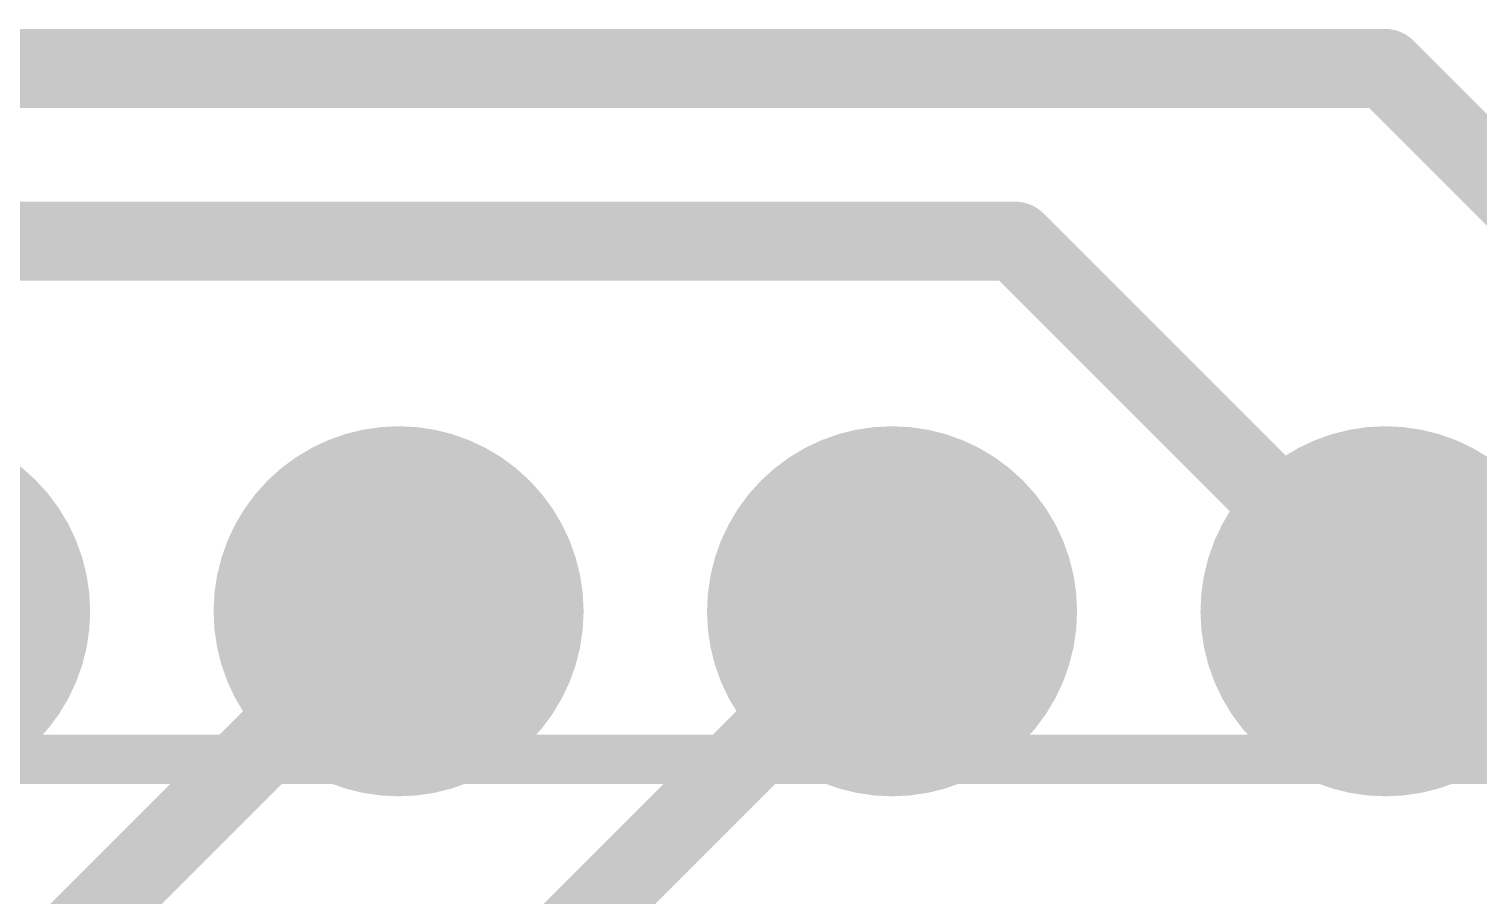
# Model space of a CAD drawing. Extents: x -12 to 102, y -12 to 69.
# Drawn here: x 27.31 to 34.77, y 54.17 to 58.62 of the extents above; entities that cross this region are included whole.
import ezdxf

# ---------------------------------------------------------------- set-up
doc = ezdxf.new("R2010")
doc.units = 0
for name, color, linetype in [('16', 132, 'CONTINUOUS'), ('17', 110, 'CONTINUOUS'), ('21', 41, 'CONTINUOUS')]:
    doc.layers.add(name, color=color, linetype=linetype)

# ---------------------------------------------------------------- blocks, each defined once
blk = doc.blocks.new('ROUNDP')
at = {"const_width": 0.5}
blk.add_lwpolyline([(0, -0.25, 1), (0, 0.25, 1), (0, -0.25)], format="xyb", dxfattribs=at)

msp = doc.modelspace()

# ---------------------------------------------------------------- linework, layer by layer
at = {"layer": '16', "const_width": 0.4064}
for points in [[(34.29, 58.42), (13.462, 58.42)], [(36.83, 55.88), (34.29, 58.42)], [(32.385, 57.531), (14.097, 57.531)], [(34.29, 55.626), (32.385, 57.531)], [(29.21, 55.626), (27.305, 53.721)], [(31.75, 55.626), (28.702, 52.578)]]:
    msp.add_lwpolyline(points, dxfattribs=at)
at = {"layer": '16', "const_width": 0.2032}
for points in [[(34.3618, 58.4918, 1), (34.2182, 58.3482)], [(34.29, 58.3184, 1), (34.29, 58.5216)], [(32.4568, 57.6028, 1), (32.3132, 57.4592)], [(32.385, 57.4294, 1), (32.385, 57.6326)], [(29.2818, 55.5542, 1), (29.1382, 55.6978)], [(31.8218, 55.5542, 1), (31.6782, 55.6978)], [(34.2182, 55.5542, 1), (34.3618, 55.6978)]]:
    msp.add_lwpolyline(points, format="xyb", dxfattribs=at)
at = {"layer": '21', "const_width": 0.254}
msp.add_lwpolyline([(19.685, 54.864), (56.515, 54.864)], dxfattribs=at)

# ---------------------------------------------------------------- block references
at = {"layer": '17', "xscale": 1.905, "yscale": 1.905, "rotation": 90}
for p in [(26.67, 55.626), (26.67, 55.626), (29.21, 55.626), (29.21, 55.626), (31.75, 55.626), (31.75, 55.626), (34.29, 55.626), (34.29, 55.626)]:
    msp.add_blockref('ROUNDP', p, dxfattribs=at)

doc.saveas('drawing.dxf')
